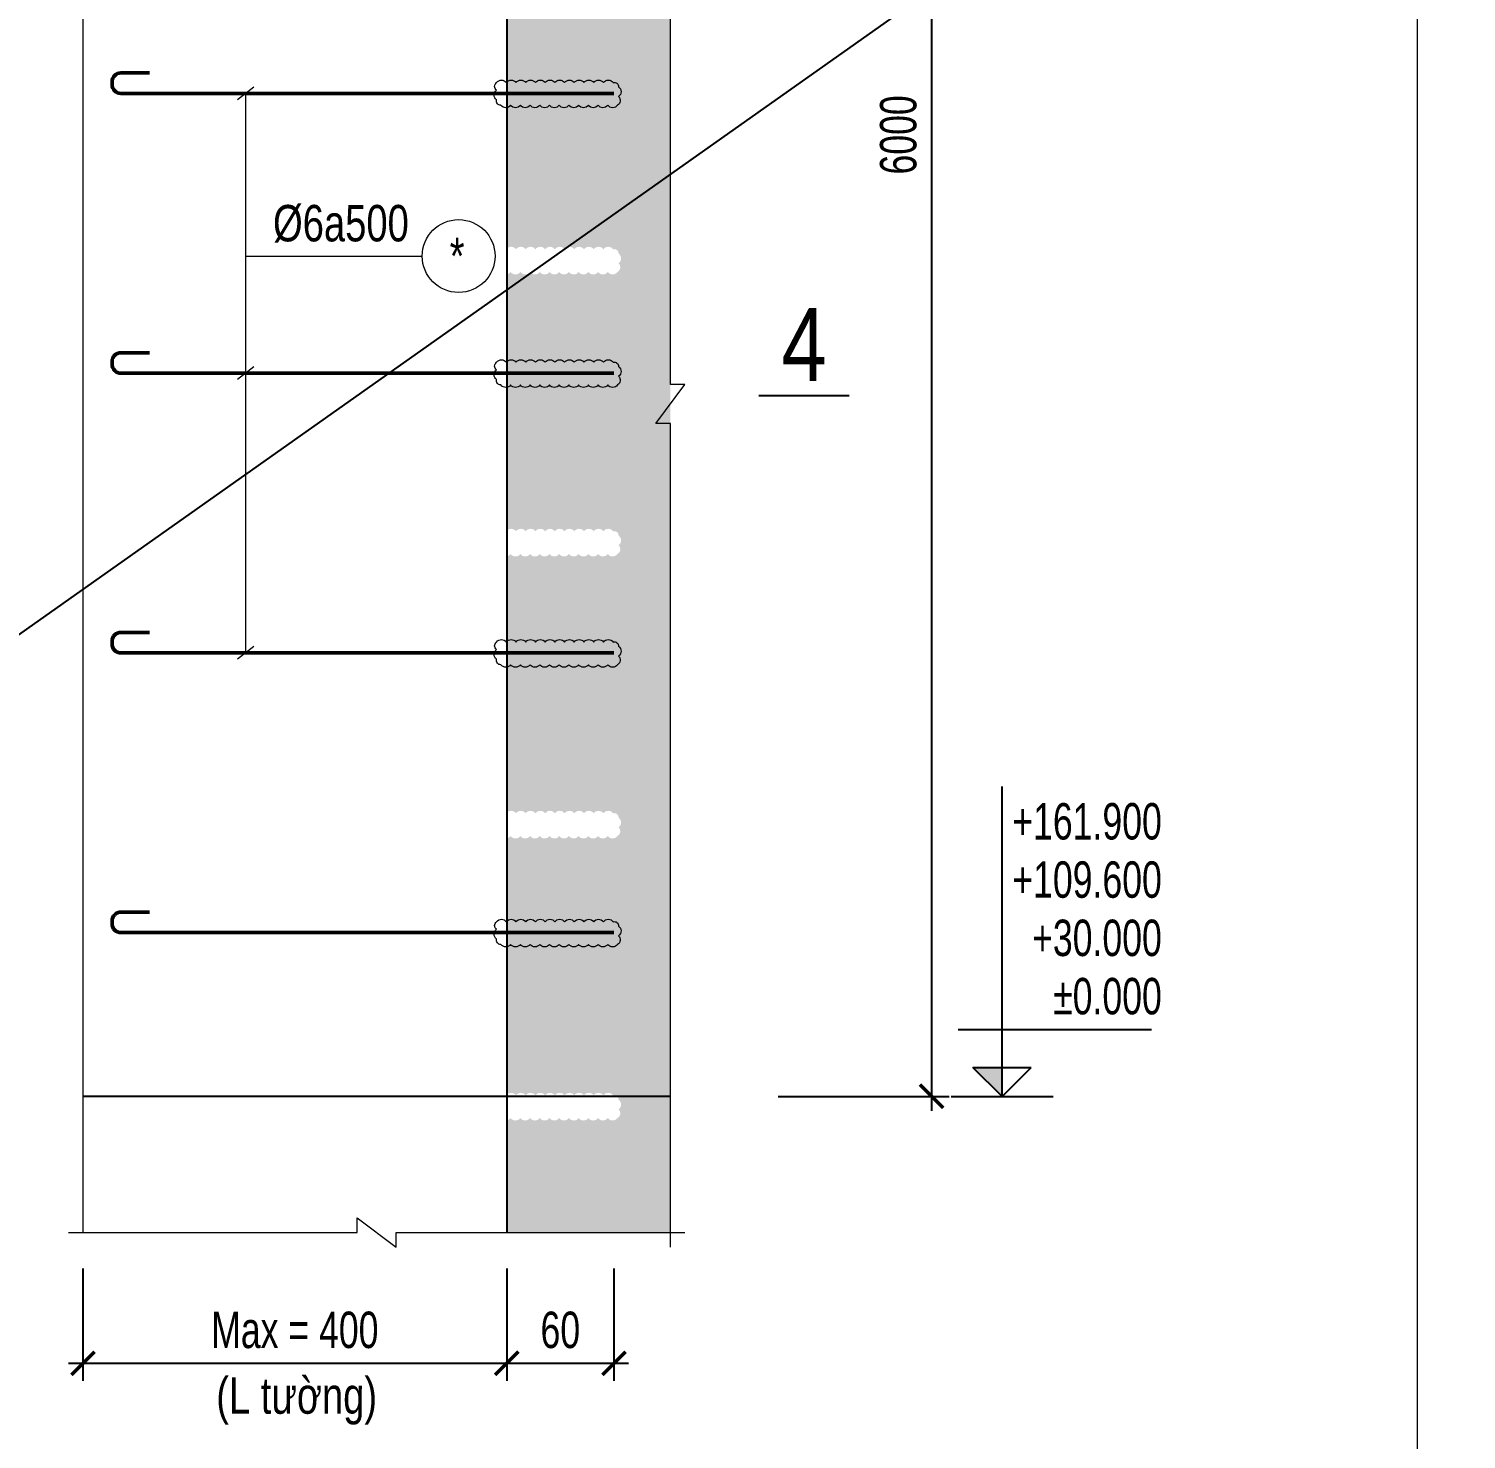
# Model space of a CAD drawing. Header units: millimetres. Extents: x 0 to 84100, y 0 to 158663.
# Drawn here: x 14540 to 17007, y 8877 to 11297 of the extents above; entities that cross this region are included whole.
import ezdxf
from ezdxf.enums import TextEntityAlignment as Align

# ---------------------------------------------------------------- set-up
doc = ezdxf.new("R2010")
doc.units = ezdxf.units.MM
doc.header["$LTSCALE"] = 800
doc.header["$MEASUREMENT"] = 0
doc.layers.get('DEFPOINTS').update_dxf_attribs({"color": 87})
for name, color, linetype in [('CDC.02.DIM', 1, 'Continuous'), ('CDC.03.BORDER', 3, 'Continuous'), ('CDC.06.TEXT', 2, 'Continuous'), ('CDC.10.HATCH', 9, 'Continuous')]:
    doc.layers.add(name, color=color, linetype=linetype)
for name, color, linetype, lineweight in [('CDC.05.STEEL', 4, 'Continuous', 50), ('CDC.11.NOTE', 8, 'Continuous', 18), ('CDC.14.STEELNUM', 9, 'Continuous', 18)]:
    doc.layers.add(name, color=color, linetype=linetype, lineweight=lineweight)
doc.layers.add('KCS_Plotter', color=11, linetype='Continuous', plot=False)
doc.styles.add('KC_BIGTEXT', font='arial.ttf', dxfattribs={"width": 0.7})
doc.styles.add('KC_SMTEXT', font='arial.ttf', dxfattribs={"width": 0.7})
doc.styles.add('KCS_SMTEXT', font='arial.ttf', dxfattribs={"width": 0.7})
doc.dimstyles.new('KCS_DIM25', dxfattribs={"dimtxt": 62.5, "dimasz": 40, "dimexe": 30, "dimexo": 0, "dimgap": 25, "dimtad": 1, "dimdec": 0, "dimzin": 13, "dimdsep": 46, "dimtxsty": 'KCS_SMTEXT', "dimblk": 'ARCHTICK', "dimcen": 0, "dimdle": 25, "dimclrd": 1, "dimclre": 1, "dimclrt": 2, "dimadec": 0, "dimazin": 0, "dimtfac": 1, "dimtdec": 0, "dimtix": 1, "dimtmove": 2, "dimatfit": 3, "dimfxl": 1, "dimtolj": 1, "dimtzin": 13, "dimarcsym": 0})

# ---------------------------------------------------------------- blocks, each defined once
blk = doc.blocks.new('_ArchTick')
at = {"color": 0, "linetype": 'ByBlock', "const_width": 0.15}
blk.add_lwpolyline([(-0.5, -0.5), (0.5, 0.5)], dxfattribs=at)
blk = doc.blocks.new('*D593')
at = {"layer": 'CDC.02.DIM', "color": 1, "lineweight": -2, "ltscale": 0.5, "transparency": 16777216}
for p, q in [((16089.64995743975, 12790.17211624285), (16089.64995743975, 9440.444304200853)), ((15826.13092523154, 12765.17211624285), (16119.64995743975, 12765.17211624285)), ((15826.13092523154, 9465.444304200853), (16119.64995743975, 9465.444304200853))]:
    blk.add_line(p, q, dxfattribs=at)
at = {"layer": 'DEFPOINTS', "color": 0, "ltscale": 0.5, "transparency": 16777216}
for p in [(15826.13092523154, 12765.17211624285), (15826.13092523154, 9465.444304200853), (16089.64995743975, 9465.444304200853)]:
    blk.add_point(p, dxfattribs=at)
at = {"layer": 'CDC.02.DIM', "color": 1, "lineweight": -2, "ltscale": 0.5, "transparency": 16777216, "xscale": 40, "yscale": 40, "zscale": 40}
for p, rotation in [((16089.64995743975, 12765.17211624285), 90), ((16089.64995743975, 9465.444304200853), 270)]:
    blk.add_blockref('_ArchTick', p, dxfattribs=dict(at, rotation=rotation))
at = {"layer": 'CDC.02.DIM', "color": 2, "ltscale": 0.5, "transparency": 16777216, "insert": (16032.73914570714, 11115.30821022185), "char_height": 62.5, "attachment_point": 5, "rotation": 90, "style": 'KCS_SMTEXT'}
blk.add_mtext('\\A1;{\\C7;6000}', dxfattribs=at)
blk = doc.blocks.new('*D595')
at = {"layer": 'CDC.02.DIM', "color": 1, "lineweight": -2, "ltscale": 0.5, "transparency": 16777216}
for p, q in [((15360.61558268957, 9169.822903235938), (15360.61558268957, 8977.483605590678)), ((15544.58914448965, 9169.822903235938), (15544.58914448965, 8977.483605590678)), ((15335.61558268957, 9007.483605590678), (15569.58914448965, 9007.483605590678))]:
    blk.add_line(p, q, dxfattribs=at)
at = {"layer": 'DEFPOINTS', "color": 0, "ltscale": 0.5, "transparency": 16777216}
for p in [(15360.61558268957, 9169.822903235938), (15544.58914448965, 9169.822903235938), (15544.58914448965, 9007.483605590678)]:
    blk.add_point(p, dxfattribs=at)
at = {"layer": 'CDC.02.DIM', "color": 1, "lineweight": -2, "ltscale": 0.5, "transparency": 16777216, "xscale": 40, "yscale": 40, "zscale": 40, "rotation": 180}
blk.add_blockref('_ArchTick', (15360.61558268957, 9007.483605590678), dxfattribs=at)
at = {"layer": 'CDC.02.DIM', "color": 1, "lineweight": -2, "ltscale": 0.5, "transparency": 16777216, "xscale": 40, "yscale": 40, "zscale": 40}
blk.add_blockref('_ArchTick', (15544.58914448965, 9007.483605590678), dxfattribs=at)
at = {"layer": 'CDC.02.DIM', "color": 2, "ltscale": 0.5, "transparency": 16777216, "insert": (15452.60236358961, 9064.394417323283), "char_height": 62.5, "attachment_point": 5, "style": 'KCS_SMTEXT'}
blk.add_mtext('\\A1;{\\C7;60}', dxfattribs=at)
blk = doc.blocks.new('*D596')
at = {"layer": 'CDC.02.DIM', "color": 1, "lineweight": -2, "ltscale": 0.5, "transparency": 16777216}
for p, q in [((14633.43640927311, 9169.822903235938), (14633.43640927311, 8977.483605930145)), ((15360.61551839618, 9169.822903235938), (15360.61551839618, 8977.483605930145)), ((14608.43640927311, 9007.483605930145), (15385.61551839618, 9007.483605930145))]:
    blk.add_line(p, q, dxfattribs=at)
at = {"layer": 'DEFPOINTS', "color": 0, "ltscale": 0.5, "transparency": 16777216}
for p in [(14633.43640927311, 9169.822903235938), (15360.61551839618, 9169.822903235938), (15360.61551839618, 9007.483605930145)]:
    blk.add_point(p, dxfattribs=at)
at = {"layer": 'CDC.02.DIM', "color": 1, "lineweight": -2, "ltscale": 0.5, "transparency": 16777216, "xscale": 40, "yscale": 40, "zscale": 40, "rotation": 180}
blk.add_blockref('_ArchTick', (14633.43640927311, 9007.483605930145), dxfattribs=at)
at = {"layer": 'CDC.02.DIM', "color": 1, "lineweight": -2, "ltscale": 0.5, "transparency": 16777216, "xscale": 40, "yscale": 40, "zscale": 40}
blk.add_blockref('_ArchTick', (15360.61551839618, 9007.483605930145), dxfattribs=at)
at = {"layer": 'CDC.02.DIM', "color": 2, "ltscale": 0.5, "transparency": 16777216, "insert": (14997.02596383464, 9064.39441766275), "char_height": 62.5, "attachment_point": 5, "style": 'KCS_SMTEXT'}
blk.add_mtext('\\A1;{\\C7;Max = 400}', dxfattribs=at)
blk = doc.blocks.new('COS_CD')
at = {"layer": 'CDC.10.HATCH'}
blk.add_hatch(color=256, dxfattribs=at).paths.add_polyline_path([(37.5, 50), (87.5, 0), (87.5, 50)])
at = {"layer": 'CDC.02.DIM'}
for p, q in [((37.5, 50), (137.5, 50)), ((87.5, 0), (37.5, 50)), ((87.5, 0), (87.5, 50)), ((87.5, 0), (137.5, 50)), ((0, 0), (175, 0))]:
    blk.add_line(p, q, dxfattribs=at)

msp = doc.modelspace()

# ---------------------------------------------------------------- hatches: boundary and pattern name
at = {"layer": 'CDC.10.HATCH', "ltscale": 800}
h = msp.add_hatch(dxfattribs=at)
h.set_pattern_fill('BETONG', color=256, scale=16.66666666666666)
h.set_pattern_definition([(45, (-286891.1529589934, -51155.66168071199), (-94.28090415820631, 94.28090415820634), []), (45, (-286828.6529589934, -51155.66168071199), (-94.28090415820631, 94.28090415820634), []), (49.99999999999999, (-286891.1529589934, -51155.66168071199), (119.5433637667922, -10.45868916376585), [12.5, -137.5]), (355, (-286891.1529589934, -51155.66168071199), (-23.12522226883333, 125.3653556166686), [10, -110]), (100.4514, (-286881.1910123267, -51156.53323737867), (96.41823028567026, 114.9065903434923), [10.62336499999991, -116.8570186666659]), (46.18420000000002, (-286891.1529589934, -51122.3283473785), (177.8735081042741, -27.58650238816968), [18.74999999999989, -206.2499999999991]), (96.63559999999998, (-286876.3301681602, -51124.62723187832), (155.7771175914505, 162.352978483407), [15.9350479999999, -175.2854999999984]), (351.1842, (-286891.1529589934, -51122.3283473785), (155.7769908556045, 162.3531001542208), [15, -165]), (21, (-286874.4862923269, -51130.66168071199), (99.48450868641028, -67.10314844422314), [12.5, -137.5]), (326.0000000000001, (-286874.4862923269, -51130.66168071199), (40.55255532026362, 120.8583408411422), [10, -110]), (71.4514, (-286866.1959201601, -51136.25361504508), (140.0371047635817, 53.75508278499206), [10.623365, -116.8570186666667]), (37.50000000000001, (-286891.1529589934, -51155.66168071199), (2.026642552881778, 55.48230897188525), [0, -108.6666666666667, 0, -111.6666666666667, 0, -110.4166666666667]), (7.499999999999999, (-286891.1529589934, -51155.66168071199), (43.84492290702477, 65.7352853137267), [0, -63.66666666666666, 0, -106.1666666666667, 0, -42.08333333333333]), (327.5, (-286928.3196256604, -51155.66168071199), (88.97040602873484, -3.7591452890633), [0, -41.66666666666666, 0, -130, 0, -172.5]), (317.5, (-286944.9862923269, -51155.66168071199), (97.19769489039771, 16.68416372205294), [0, -54.16666666666666, 0, -86.33333333333333, 0, -122.5])])
edge = h.paths.add_edge_path()
edge.add_line((15360.61568050545, 9231.764773163974), (15641.4789774161, 9231.764773163974))
edge.add_line((15641.4789774161, 9231.764773163974), (15641.4789774161, 12975.21335307186))
edge.add_line((15641.4789774161, 12975.21335307186), (15360.61568050498, 12975.21335307186))
edge.add_line((15360.61568050498, 12975.21335307186), (15360.61568050498, 12855.64085672985))
edge.add_arc((15368.19189802689, 12848.85164980128), 10.17312157882628, 35.00000184134399, 138.135817753867, ccw=False)
edge.add_arc((15384.85856451087, 12848.85165006111), 10.17312157960868, 34.99999629378789, 144.9999999491505, ccw=False)
edge.add_arc((15401.52523156015, 12848.85164951489), 10.1731215791138, 35.000000469602014, 144.9999999487204, ccw=False)
edge.add_arc((15418.19189818429, 12848.8516495759), 10.17312157944848, 35.00000362635848, 144.9999999496876, ccw=False)
edge.add_arc((15434.85856448665, 12848.85165009604), 10.1731215791407, 34.99999647372931, 144.9999999487204, ccw=False)
edge.add_arc((15451.52523151777, 12848.8516495759), 10.17312157936306, 35.00000404564821, 144.9999999502247, ccw=False)
edge.add_arc((15468.1918977773, 12848.85165015704), 10.17312157897436, 34.99999497640522, 144.9999999492575, ccw=False)
edge.add_arc((15484.85856496069, 12848.85164941897), 10.17312157933035, 35.000001786340704, 144.9999999496876, ccw=False)
edge.add_arc((15501.52523145072, 12848.85164967182), 10.17312157929812, 35.0000038068369, 144.9999999507617, ccw=False)
edge.add_arc((15518.19189773492, 12848.85165021804), 10.17312157912413, 34.99999629206968, 144.9999999507617, ccw=False)
edge.add_arc((15534.85856478421, 12848.85164967182), 10.17312157895771, 35.000001732197575, 144.9999999518359, ccw=False)
edge.add_arc((15545.27719745079, 12847.74995299199), 7.243418385274582, -3.2683985106805835, 106.73160764323521, ccw=False)
edge.add_arc((15546.67377051238, 12839.0036481405), 10.17312162064315, -54.99999457970131, 54.999996995129095, ccw=False)
edge.add_arc((15546.39688787322, 12823.90726669136), 9.115630203625196, -62.10496386050471, 47.89504298411492, ccw=False)
edge.add_arc((15542.32833203479, 12821.68587977675), 10.17312157933071, 215.0000007262462, 324.99999693312367, ccw=False)
edge.add_arc((15525.66166543674, 12821.68587967803), 10.17312157938994, 215.0000000497753, 324.9999999507618, ccw=False)
edge.add_arc((15508.99499877022, 12821.68587967803), 10.17312157911736, 215.0000007571855, 324.9999999492575, ccw=False)
edge.add_arc((15492.32833217496, 12821.68587957512), 10.17312157972264, 214.9999993418281, 324.99999995119185, ccw=False)
edge.add_arc((15475.66166543627, 12821.68587967803), 10.1731215788816, 215.0000000502054, 324.9999999492575, ccw=False)
edge.add_arc((15458.99499876976, 12821.68587967803), 10.17312157903879, 215.0000040466153, 324.9999999518359, ccw=False)
edge.add_arc((15442.3283325107, 12821.68587909688), 10.17312157915935, 214.9999960528284, 324.9999999492575, ccw=False)
edge.add_arc((15425.66166543674, 12821.68587967803), 10.17312157938994, 215.0000000497753, 324.9999999507618, ccw=False)
edge.add_arc((15408.99499877022, 12821.68587967803), 10.17312157913244, 215.0000000487013, 324.9999999487204, ccw=False)
edge.add_arc((15392.32833210325, 12821.68587967849), 10.17312157913244, 215.0000000512796, 324.9999999507618, ccw=False)
edge.add_arc((15375.66166543674, 12821.68587967849), 10.17312157936306, 215.0000040456481, 324.9999999502246, ccw=False)
edge.add_arc((15358.99499959724, 12821.68587969666), 10.1731215790133, 279.166853620337, 324.9999958253312, ccw=False)
edge.add_line((15360.61568050498, 12811.64268319079), (15360.61568050498, 12371.71493080401))
edge.add_arc((15368.19189802689, 12364.92572387497), 10.17312157928824, 35.00000250062601, 138.1358177514256, ccw=False)
edge.add_arc((15384.85856444381, 12364.9257242312), 10.17312157911931, 34.99999605282841, 144.9999999492575, ccw=False)
edge.add_arc((15401.52523151777, 12364.92572365006), 10.17312157936801, 35.00000159479748, 144.9999999507617, ccw=False)
edge.add_arc((15418.19189802689, 12364.92572387497), 10.17312157906222, 35.00000208284058, 144.9999999492575, ccw=False)
edge.add_arc((15434.85856448665, 12364.92572417067), 10.17312157915935, 34.999996054869825, 144.9999999507617, ccw=False)
edge.add_arc((15451.52523156015, 12364.92572358952), 10.17312157907733, 35.00000446278938, 144.9999999518359, ccw=False)
edge.add_arc((15468.19189777683, 12364.92572423167), 10.1731215789913, 34.99999580929051, 144.9999999503316, ccw=False)
edge.add_arc((15484.85856487548, 12364.92572361467), 10.17312157956314, 35.00000071056161, 144.9999999496876, ccw=False)
edge.add_arc((15501.52523147493, 12364.92572371106), 10.17312157888718, 35.000002967613625, 144.9999999492575, ccw=False)
edge.add_arc((15518.19189784482, 12364.92572413481), 10.17312157974828, 34.999997792616284, 144.9999999517289, ccw=False)
edge.add_arc((15534.8585647409, 12364.92572380698), 10.17312157855058, 35.00000582411059, 144.9999999488273, ccw=False)
edge.add_arc((15545.27719750155, 12363.8240278615), 7.243418399130195, -3.26840645779032, 106.7316118296581, ccw=False)
edge.add_arc((15546.67377042623, 12355.07772211268), 10.17312158723814, -54.99999615631742, 54.999996156003704, ccw=False)
edge.add_arc((15546.39688745646, 12339.98134057925), 9.115630233555375, -62.1049583177429, 47.89504238040638, ccw=False)
edge.add_arc((15542.32833215307, 12337.75995368141), 10.17312157933736, 214.999999560658, 324.9999994716351, ccw=False)
edge.add_arc((15525.66166543627, 12337.75995375219), 10.17312157913244, 215.0000000512797, 324.9999999512989, ccw=False)
edge.add_arc((15508.99499877022, 12337.75995375219), 10.17312157913244, 215.0000000487013, 324.9999999487204, ccw=False)
edge.add_arc((15492.32833210325, 12337.75995375219), 10.17312157913244, 215.0000000507425, 324.99999995129883, ccw=False)
edge.add_arc((15475.66166543674, 12337.75995375219), 10.17312157938994, 215.0000000492383, 324.9999999502247, ccw=False)
edge.add_arc((15458.99499876976, 12337.75995375219), 10.17312157903879, 215.0000040466153, 324.9999999518359, ccw=False)
edge.add_arc((15442.3283325107, 12337.75995317104), 10.17312157915935, 214.9999960533655, 324.99999994872036, ccw=False)
edge.add_arc((15425.66166543674, 12337.75995375219), 10.17312157938994, 215.0000000503125, 324.99999995022466, ccw=False)
edge.add_arc((15408.99499877022, 12337.75995375219), 10.17312157913244, 215.0000000492383, 324.9999999492575, ccw=False)
edge.add_arc((15392.32833210371, 12337.75995375219), 10.17312157909391, 214.9999996325271, 324.9999999487204, ccw=False)
edge.add_arc((15375.66166539436, 12337.75995381273), 10.17312157936306, 215.0000040456481, 324.9999999502246, ccw=False)
edge.add_arc((15358.99499950131, 12337.75995375545), 10.17312157920083, 279.16685416738414, 324.99999634850326, ccw=False)
edge.add_line((15360.61568050498, 12327.71675726495), (15360.61568050498, 11887.7890048777))
edge.add_arc((15368.19189802689, 11880.99979794867), 10.1731215791547, 35.000002087030396, 138.1358177519139, ccw=False)
edge.add_arc((15384.85856448619, 11880.99979824483), 10.17312157938346, 34.99999605282841, 144.9999999502247, ccw=False)
edge.add_arc((15401.52523156015, 11880.99979766368), 10.17312157909906, 35.00000005074253, 144.9999999512988, ccw=False)
edge.add_arc((15418.19189822666, 11880.99979766415), 10.17312157903879, 35.00000404661529, 144.9999999518359, ccw=False)
edge.add_arc((15434.85856448572, 11880.99979824529), 10.17312157915935, 34.99999605282841, 144.9999999492575, ccw=False)
edge.add_arc((15451.52523155968, 11880.99979766415), 10.17312157907883, 35.0000040471524, 144.9999999512988, ccw=False)
edge.add_arc((15468.19189781921, 11880.99979824483), 10.17312157963945, 34.99999646749819, 144.9999999491505, ccw=False)
edge.add_arc((15484.8585648508, 11880.99979772422), 10.17312157907048, 35.0000015931862, 144.9999999497945, ccw=False)
edge.add_arc((15501.52523136038, 11880.99979794867), 10.17312157936778, 34.999998257562595, 144.9999999502247, ccw=False)
edge.add_arc((15518.19189820943, 11880.99979768789), 10.17312157924401, 35.0000011245873, 144.9999999481833, ccw=False)
edge.add_arc((15534.85856476698, 11880.99979784436), 10.17312157911006, 35.000000403426895, 144.9999999512988, ccw=False)
edge.add_arc((15545.27719743915, 11879.89810093309), 7.24341838461932, -3.268392199388984, 106.73160657158951, ccw=False)
edge.add_arc((15546.67377098642, 11871.15179659522), 10.17312159975699, -54.99999994739392, 54.9999999473938, ccw=False)
edge.add_arc((15546.39688747322, 11856.05541465621), 9.115630228275748, -62.10495573305042, 47.89504243799189, ccw=False)
edge.add_arc((15542.32833227182, 11853.8340275856), 10.17312157924387, 214.9999983971111, 325.00000201218785, ccw=False)
edge.add_arc((15525.66166543674, 11853.83402782635), 10.17312157938994, 215.0000000497753, 324.9999999507618, ccw=False)
edge.add_arc((15508.99499877022, 11853.83402782635), 10.17312157913244, 215.0000000487013, 324.9999999487204, ccw=False)
edge.add_arc((15492.32833210325, 11853.83402782635), 10.17312157913244, 215.0000000512796, 324.9999999507618, ccw=False)
edge.add_arc((15475.66166543674, 11853.83402782635), 10.17312157938994, 215.0000000497753, 324.99999994968755, ccw=False)
edge.add_arc((15458.99499876976, 11853.83402782588), 10.17312157903879, 215.0000040466153, 324.9999999518359, ccw=False)
edge.add_arc((15442.3283325107, 11853.83402724474), 10.17312157915935, 214.9999960528284, 324.9999999492575, ccw=False)
edge.add_arc((15425.66166543674, 11853.83402782635), 10.17312157938994, 215.0000000497753, 324.9999999507618, ccw=False)
edge.add_arc((15408.99499877022, 11853.83402782635), 10.17312157913244, 215.0000000487013, 324.9999999487204, ccw=False)
edge.add_arc((15392.32833210325, 11853.83402782635), 10.17312157913244, 215.0000000512796, 324.9999999507618, ccw=False)
edge.add_arc((15375.66166543674, 11853.83402782635), 10.17312157936306, 215.0000040456481, 324.9999999502246, ccw=False)
edge.add_arc((15358.99499959724, 11853.83402784498), 10.1731215790133, 279.166853620337, 324.9999958253312, ccw=False)
edge.add_line((15360.61568050498, 11843.79083133911), (15360.61568050498, 11403.86307895233))
edge.add_arc((15368.19189802689, 11397.07387202283), 10.17312157929577, 35.000006085588495, 138.1358177514256, ccw=False)
edge.add_arc((15384.85856407873, 11397.0738729006), 10.17312157915418, 34.9999913888642, 144.9999999492575, ccw=False)
edge.add_arc((15401.52523162767, 11397.07387164098), 10.17312157946194, 35.000004713739486, 144.9999999496876, ccw=False)
edge.add_arc((15418.19189781967, 11397.07387231945), 10.17312157906695, 34.99999938318808, 144.9999999518359, ccw=False)
edge.add_arc((15434.85856455371, 11397.07387222259), 10.17312157909777, 35.00000071679261, 144.9999999492575, ccw=False)
edge.add_arc((15451.5252311527, 11397.07387231945), 10.17312157938549, 35.00000046122261, 144.9999999502247, ccw=False)
edge.add_arc((15468.1918977773, 11397.07387237952), 10.17312157893524, 34.99999605433271, 144.9999999492575, ccw=False)
edge.add_arc((15484.8585648508, 11397.07387179791), 10.17312157942333, 35.00000004977528, 144.9999999502247, ccw=False)
edge.add_arc((15501.52523151777, 11397.07387179838), 10.1731215790037, 35.0000015946905, 144.9999999518359, ccw=False)
edge.add_arc((15518.19189802689, 11397.07387202283), 10.17312157927925, 34.99999958214357, 144.9999999507617, ccw=False)
edge.add_arc((15534.8585647409, 11397.07387195484), 10.17312157892679, 35.00000616895261, 144.9999999492575, ccw=False)
edge.add_arc((15545.27719750061, 11395.97217608479), 7.24341838475811, -3.268406271735728, 106.7316121444249, ccw=False)
edge.add_arc((15546.67377045464, 11387.2258703057), 10.17312160694172, -54.999996593610376, 54.99999659330922, ccw=False)
edge.add_arc((15546.39688744388, 11372.12948870476), 9.115630219789768, -62.10495281371698, 47.89504247595289, ccw=False)
edge.add_arc((15542.32833239056, 11369.90810149026), 10.17312157918378, 214.9999972309857, 325.0000045506992, ccw=False)
edge.add_arc((15525.66166543674, 11369.90810190051), 10.17312157938994, 215.0000000497753, 324.9999999507618, ccw=False)
edge.add_arc((15508.99499877022, 11369.90810190004), 10.17312157906567, 215.0000000487012, 324.9999999497945, ccw=False)
edge.add_arc((15492.32833210371, 11369.90810190051), 10.17312157914468, 215.0000029666464, 324.9999999487204, ccw=False)
edge.add_arc((15475.66166573383, 11369.90810147629), 10.17312157934304, 214.9999977993845, 324.9999999502246, ccw=False)
edge.add_arc((15458.99499883774, 11369.90810180365), 10.17312157932651, 215.0000037900781, 324.99999995022466, ccw=False)
edge.add_arc((15442.32833255214, 11369.90810125929), 10.17312157894414, 214.9999952319752, 324.9999999497946, ccw=False)
edge.add_arc((15425.66166539483, 11369.90810196011), 10.17312157934765, 215.0000008721328, 324.9999999502247, ccw=False)
edge.add_arc((15408.99499881167, 11369.90810184091), 10.173121579499, 214.9999992274179, 324.9999999502247, ccw=False)
edge.add_arc((15392.3283320618, 11369.90810195965), 10.17312157836035, 215.0000037872857, 324.9999999504387, ccw=False)
edge.add_arc((15375.6616657762, 11369.90810141622), 10.173121579169, 215.0000003073867, 324.99999995129883, ccw=False)
edge.add_arc((15358.99499950317, 11369.90810190424), 10.17312157967341, 279.1668541562964, 324.9999963389427, ccw=False)
edge.add_line((15360.61568050498, 11359.86490541327), (15360.61568050498, 10919.93715302603))
edge.add_arc((15368.19189802689, 10913.14794609699), 10.17312157915025, 35.00000290992489, 138.1358177514256, ccw=False)
edge.add_arc((15384.85856440283, 10913.14794651282), 10.17312157937505, 34.99999923418608, 144.999999952266, ccw=False)
edge.add_arc((15401.52523115223, 10913.14794639408), 10.17312157898796, 34.9999964626644, 144.9999999497945, ccw=False)
edge.add_arc((15418.19189818382, 10913.14794587254), 10.17312157918332, 35.00000763114781, 144.9999999487204, ccw=False)
edge.add_arc((15434.85856407873, 10913.14794697476), 10.17312157962339, 34.99999246689862, 144.9999999491505, ccw=False)
edge.add_arc((15451.52523151777, 10913.14794587254), 10.17312157850201, 35.00000159619481, 144.9999999514058, ccw=False)
edge.add_arc((15468.19189802643, 10913.14794609699), 10.17312157955637, 35.00000209079002, 144.9999999491505, ccw=False)
edge.add_arc((15484.85856448572, 10913.14794639408), 10.17312157931223, 34.999996463738626, 144.9999999502247, ccw=False)
edge.add_arc((15501.52523151777, 10913.14794587207), 10.17312157946755, 35.00000763168481, 144.9999999496876, ccw=False)
edge.add_arc((15518.19189741222, 10913.14794697522), 10.17312157855927, 34.99999287705782, 144.9999999514058, ccw=False)
edge.add_arc((15534.85856480889, 10913.14794593214), 10.17312157918396, 35.00000729887478, 144.9999999512988, ccw=False)
edge.add_arc((15545.27719750481, 10912.04625024137), 7.24341838511821, -3.268402920386677, 106.73161256690909, ccw=False)
edge.add_arc((15546.67377087606, 10903.29994464296), 10.17312158078206, -55.00000089256548, 54.9999991850338, ccw=False)
edge.add_arc((15546.39688714586, 10888.20356265598), 9.115630250445953, -62.10495731073303, 47.89504197923691, ccw=False)
edge.add_arc((15542.32833210232, 10885.98217597607), 10.17312157931877, 215.0000000581547, 324.9999983873695, ccw=False)
edge.add_arc((15525.66166543627, 10885.9821759742), 10.17312157913244, 215.0000000512797, 324.9999999512989, ccw=False)
edge.add_arc((15508.99499877022, 10885.9821759742), 10.17312157913244, 215.0000000487013, 324.9999999487204, ccw=False)
edge.add_arc((15492.32833210325, 10885.9821759742), 10.17312157913244, 215.0000000507425, 324.99999995129883, ccw=False)
edge.add_arc((15475.66166543674, 10885.98217597467), 10.17312157938994, 215.0000000492383, 324.9999999502247, ccw=False)
edge.add_arc((15458.99499876976, 10885.9821759742), 10.17312157903879, 215.0000040466153, 324.9999999518359, ccw=False)
edge.add_arc((15442.3283325107, 10885.98217539306), 10.17312157915935, 214.9999960533655, 324.99999994872036, ccw=False)
edge.add_arc((15425.66166543674, 10885.98217597467), 10.17312157938994, 215.0000000503125, 324.99999995022466, ccw=False)
edge.add_arc((15408.99499877022, 10885.9821759742), 10.17312157913244, 215.0000000487013, 324.9999999487204, ccw=False)
edge.add_arc((15392.32833210325, 10885.9821759742), 10.17312157913244, 215.0000000507425, 324.99999995129883, ccw=False)
edge.add_arc((15375.66166543674, 10885.98217597467), 10.17312157936306, 215.0000040461852, 324.99999995022466, ccw=False)
edge.add_arc((15358.99499959724, 10885.98217599283), 10.17312157884305, 279.1668536204415, 324.9999958253312, ccw=False)
edge.add_line((15360.61568050498, 10875.93897948696), (15360.61568050498, 10436.01122709972))
edge.add_arc((15368.19189802689, 10429.22202017115), 10.17312157928824, 35.00000250008878, 138.1358177519139, ccw=False)
edge.add_arc((15384.85856444381, 10429.22202052784), 10.17312157883508, 34.99999605433271, 144.9999999503316, ccw=False)
edge.add_arc((15401.52523151731, 10429.22201994623), 10.17312157964744, 35.00000004880809, 144.9999999491505, ccw=False)
edge.add_arc((15418.19189818429, 10429.2220199467), 10.17312157887615, 35.000003233174425, 144.9999999503316, ccw=False)
edge.add_arc((15434.85856452716, 10429.22202040956), 10.17312157943618, 34.999996462127285, 144.9999999517289, ccw=False)
edge.add_arc((15451.52523155875, 10429.22201988756), 10.17312157892459, 35.00000444968322, 144.9999999503316, ccw=False)
edge.add_arc((15468.1918977773, 10429.22202052738), 10.17312157938825, 34.99999759892472, 144.9999999507617, ccw=False)
edge.add_arc((15484.8585646934, 10429.22202017161), 10.17312157904682, 34.999998909862484, 144.9999999497945, ccw=False)
edge.add_arc((15501.52523147587, 10429.22202000584), 10.17312157903879, 35.000004044036814, 144.9999999497945, ccw=False)
edge.add_arc((15518.19189773585, 10429.22202058652), 10.17312157926525, 34.9999949780165, 144.9999999502247, ccw=False)
edge.add_arc((15534.85856491925, 10429.22201984891), 10.17312157937275, 35.00000328678033, 144.9999999502247, ccw=False)
edge.add_arc((15545.27719745265, 10428.12032340703), 7.24341838116647, -3.268393363233713, 106.73160785643569, ccw=False)
edge.add_arc((15546.6737711522, 10419.37401887032), 10.17312154786456, -55.000003845769584, 55.00000088752438, ccw=False)
edge.add_arc((15546.3968868795, 10404.27763663515), 9.115630291475306, -62.104952867070324, 47.89504143615528, ccw=False)
edge.add_arc((15542.32833222152, 10402.05624988026), 10.1731215792854, 214.9999988925665, 325.00000092588095, ccw=False)
edge.add_arc((15525.66166543674, 10402.05625004836), 10.17312157938994, 215.0000000497753, 324.9999999507618, ccw=False)
edge.add_arc((15508.99499877022, 10402.05625004836), 10.17312157913244, 215.0000000487013, 324.9999999487204, ccw=False)
edge.add_arc((15492.32833210325, 10402.05625004883), 10.17312157913244, 215.0000000512796, 324.9999999507618, ccw=False)
edge.add_arc((15475.66166543674, 10402.05625004883), 10.17312157938994, 215.0000000497753, 324.99999994968755, ccw=False)
edge.add_arc((15458.99499876976, 10402.05625004836), 10.17312157903879, 215.0000040466153, 324.9999999518359, ccw=False)
edge.add_arc((15442.3283325107, 10402.05624946722), 10.17312157916509, 214.9999949738267, 324.9999999492574, ccw=False)
edge.add_arc((15425.66166532684, 10402.05625020529), 10.17312157938994, 215.0000000497753, 324.9999999507618, ccw=False)
edge.add_arc((15408.99499866033, 10402.05625020529), 10.17312157930912, 215.0000004533803, 324.99999994818324, ccw=False)
edge.add_arc((15392.32833203479, 10402.05625014615), 10.17312157872684, 215.0000018051409, 324.99999995140587, ccw=False)
edge.add_arc((15375.6616655471, 10402.05624989144), 10.17312157956691, 215.0000025573475, 324.99999994968755, ccw=False)
edge.add_arc((15358.99499950364, 10402.05625005256), 10.17312157941862, 279.16685415122254, 324.9999963332487, ccw=False)
edge.add_line((15360.61568050451, 10392.01305356112), (15360.61568050498, 9952.085301174346))
edge.add_arc((15368.19189802689, 9945.296094245306), 10.17312157923621, 35.00000209755808, 138.1358177524022, ccw=False)
edge.add_arc((15384.85856448479, 9945.29609454333), 10.17312157915935, 34.99999605336552, 144.9999999487204, ccw=False)
edge.add_arc((15401.52523155875, 9945.296093961719), 10.17312157938994, 35.000000049238224, 144.9999999502247, ccw=False)
edge.add_arc((15418.19189822573, 9945.296093961719), 10.17312157911531, 35.00000444914599, 144.9999999507617, ccw=False)
edge.add_arc((15434.85856444428, 9945.296094602003), 10.17312157906399, 34.99999759935491, 144.9999999518359, ccw=False)
edge.add_arc((15451.52523136038, 9945.296094245306), 10.17312157934851, 35.000002097021024, 144.9999999502247, ccw=False)
edge.add_arc((15468.19189781874, 9945.296094542864), 10.17312157915935, 34.999996054869825, 144.9999999507617, ccw=False)
edge.add_arc((15484.85856489224, 9945.296093962184), 10.17312157895978, 35.00000112759591, 144.999999952373, ccw=False)
edge.add_arc((15501.52523144886, 9945.296094118647), 10.17312157917807, 35.00000296922491, 144.9999999512988, ccw=False)
edge.add_arc((15518.19189781781, 9945.29609454333), 10.17312157887511, 34.99999605433271, 144.9999999503316, ccw=False)
edge.add_arc((15534.85856489131, 9945.296093961719), 10.17312157973786, 35.00000404102832, 144.9999999486134, ccw=False)
edge.add_arc((15545.27719746383, 9944.194397661864), 7.243418383927435, -3.268393101876086, 106.73160880361931, ccw=False)
edge.add_arc((15546.67377126721, 9935.448093056708), 10.17312157382827, -55.00000484754071, 55.00000189039088, ccw=False)
edge.add_arc((15546.3968868823, 9920.351710674382), 9.115630259039431, -62.10495009644279, 47.895041677547, ccw=False)
edge.add_arc((15542.3283323398, 9918.13032378492), 10.17312157919856, 214.9999977290196, 325.00000346643367, ccw=False)
edge.add_arc((15525.66166543674, 9918.130324122525), 10.17312157938994, 215.0000000503125, 324.99999995022466, ccw=False)
edge.add_arc((15508.99499877022, 9918.130324122525), 10.17312157913244, 215.0000000487013, 324.9999999487204, ccw=False)
edge.add_arc((15492.32833210325, 9918.130324122525), 10.17312157913244, 215.0000000507425, 324.99999995129883, ccw=False)
edge.add_arc((15475.66166543674, 9918.130324122525), 10.17312157938994, 215.0000000492383, 324.9999999502247, ccw=False)
edge.add_arc((15458.99499876976, 9918.130324122525), 10.17312157903879, 215.0000040466153, 324.9999999518359, ccw=False)
edge.add_arc((15442.3283325107, 9918.13032354138), 10.17312157919274, 214.9999960533655, 324.9999999481833, ccw=False)
edge.add_arc((15425.66166543674, 9918.130324122525), 10.17312157942333, 215.0000000508495, 324.9999999502247, ccw=False)
edge.add_arc((15408.99499877022, 9918.130324122525), 10.17312157913244, 215.0000000487013, 324.9999999487204, ccw=False)
edge.add_arc((15392.32833210325, 9918.130324122525), 10.17312157901279, 214.9999992446068, 324.9999999518359, ccw=False)
edge.add_arc((15375.66166535478, 9918.130324239872), 10.17312157930604, 215.0000044476418, 324.9999999507618, ccw=False)
edge.add_arc((15358.99499950457, 9918.13032412625), 10.17312157910926, 279.1668541488423, 324.99999633120734, ccw=False)
edge.add_line((15360.61568050498, 9908.087127635285), (15360.61568050498, 9468.15937524804))
edge.add_arc((15368.19189802689, 9461.370168319467), 10.1731215791501, 35.00000210013661, 138.1358177524022, ccw=False)
edge.add_arc((15384.85856448479, 9461.37016861749), 10.17312157941684, 34.99999605443958, 144.9999999502247, ccw=False)
edge.add_arc((15401.52523155829, 9461.37016803681), 10.17312157869102, 35.00000045058789, 144.9999999508687, ccw=False)
edge.add_arc((15418.19189818382, 9461.370168094552), 10.17312157944682, 35.00000364419151, 144.9999999502247, ccw=False)
edge.add_arc((15434.85856448479, 9461.37016861749), 10.17312157929304, 34.99999645428511, 144.9999999496876, ccw=False)
edge.add_arc((15451.52523151777, 9461.370168094552), 10.17312157903709, 35.00000159576467, 144.9999999518359, ccw=False)
edge.add_arc((15468.19189802643, 9461.370168319001), 10.1731215793516, 34.999998103296605, 144.9999999487204, ccw=False)
edge.add_arc((15484.85856489178, 9461.370168036345), 10.17312157929953, 35.00000045069481, 144.9999999502247, ccw=False)
edge.add_arc((15501.52523151777, 9461.370168094552), 10.17312157919598, 35.00000364623281, 144.9999999507617, ccw=False)
edge.add_arc((15518.19189781781, 9461.37016861749), 10.17312157903554, 34.99999645428511, 144.9999999492575, ccw=False)
edge.add_arc((15534.8585648508, 9461.370168095018), 10.17312157930168, 35.00000409549449, 144.9999999518359, ccw=False)
edge.add_arc((15545.27719746848, 9460.268471817515), 7.243418384433217, -3.2683969930159265, 106.7316092258383, ccw=False)
edge.add_arc((15546.673770965, 9451.522166918061), 10.17312157294296, -54.99999973332359, 54.999999732947515, ccw=False)
edge.add_arc((15546.39688741222, 9436.425785030267), 9.115630259877573, -62.10496038568931, 47.89504214720171, ccw=False)
edge.add_arc((15542.32833205109, 9434.204398270726), 10.17312157917623, 215.000000558767, 324.999997303104, ccw=False)
edge.add_arc((15525.66166543627, 9434.204398196685), 10.17312157903229, 215.0000000507425, 324.99999995129883, ccw=False)
edge.add_arc((15508.99499877022, 9434.204398196685), 10.17312157913244, 215.0000000487013, 324.9999999487204, ccw=False)
edge.add_arc((15492.32833210325, 9434.204398196685), 10.17312157913244, 215.0000000507425, 324.99999995129883, ccw=False)
edge.add_arc((15475.66166543674, 9434.204398196685), 10.17312157938994, 215.0000000492383, 324.9999999502247, ccw=False)
edge.add_arc((15458.99499876976, 9434.204398196685), 10.17312157903879, 215.0000040466153, 324.9999999518359, ccw=False)
edge.add_arc((15442.3283325107, 9434.20439761554), 10.17312157915935, 214.9999960533655, 324.99999994872036, ccw=False)
edge.add_arc((15425.66166543674, 9434.204398196685), 10.17312157938994, 215.0000000503125, 324.99999995022466, ccw=False)
edge.add_arc((15408.99499877022, 9434.204398196685), 10.17312157913244, 215.0000000487013, 324.9999999487204, ccw=False)
edge.add_arc((15392.32833210325, 9434.204398196685), 10.17312157913244, 215.0000000507425, 324.99999995129883, ccw=False)
edge.add_arc((15375.66166543674, 9434.204398196685), 10.17312157936306, 215.0000040461852, 324.99999995022466, ccw=False)
edge.add_arc((15358.99499959724, 9434.204398215312), 10.17312157884305, 279.1668536204415, 324.9999958253312, ccw=False)
edge.add_line((15360.61568050498, 9424.161201709445), (15360.61568050545, 9231.764773163974))

# ---------------------------------------------------------------- linework, layer by layer
at = {"layer": 'CDC.02.DIM'}
for p, q in [((16210.48329076629, 9465.172116242844), (16210.48329076629, 9997.2123790365)), ((16135.48329076582, 9580.172116242844), (16466.99471963003, 9580.172116242844))]:
    msp.add_line(p, q, dxfattribs=at)
at = {"layer": 'CDC.03.BORDER'}
for p, q in [((15360.61568050498, 12975.21335307186), (15360.61568050498, 9231.764773163974)), ((15641.4789774161, 9465.44430420085), (14633.43640927311, 9465.44430420085))]:
    msp.add_line(p, q, dxfattribs=at)
at = {"layer": 'CDC.05.STEEL'}
for points in [[(14747.87610646935, 11221.62131566418), (14698.52121116865, 11221.62131566418, 0.414213562373095), (14683.52121116865, 11206.62131566418), (14683.52121116865, 11201.41515929115, 0.414213562373095), (14698.52121116865, 11186.41515929115), (15544.58914448919, 11186.41515929115)], [(14747.87610646935, 10741.62131566418), (14698.52121116865, 10741.62131566418, 0.414213562373095), (14683.52121116865, 10726.62131566418), (14683.52121116865, 10721.41515929115, 0.414213562373095), (14698.52121116865, 10706.41515929115), (15544.58914448919, 10706.41515929115)], [(14747.87610646935, 10261.62131566418), (14698.52121116865, 10261.62131566418, 0.414213562373095), (14683.52121116865, 10246.62131566418), (14683.52121116865, 10241.41515929115, 0.414213562373095), (14698.52121116865, 10226.41515929115), (15544.58914448919, 10226.41515929115)], [(14747.87610646935, 9781.621315664175), (14698.52121116865, 9781.621315664175, 0.414213562373095), (14683.52121116865, 9766.621315664175), (14683.52121116865, 9761.415159291151, 0.414213562373095), (14698.52121116865, 9746.415159291151), (15544.58914448919, 9746.415159291151)]]:
    msp.add_lwpolyline(points, format="xyb", dxfattribs=at)
at = {"layer": 'CDC.11.NOTE', "color": 2}
msp.add_line((16922.99207783064, 14454.68828522929), (16922.99207783015, 7554.688285229058), dxfattribs=at)
at = {"layer": 'CDC.11.NOTE'}
for p, q in [((14633.43640927264, 12975.21335307186), (14633.43640927311, 9231.764773163974)), ((14912.86257562872, 10226.41515929115), (14912.86257562872, 11186.41515929115)), ((14912.86257562918, 10907.45052304867), (15215.58965223601, 10907.45052304867))]:
    msp.add_line(p, q, dxfattribs=at)
at = {"layer": 'CDC.11.NOTE', "color": 3}
for p, q in [((14926.92505930636, 11197.35265929115), (14898.80005930636, 11175.47765929115)), ((14926.92505930636, 10717.35265929115), (14898.80005930636, 10695.47765929115)), ((14926.92505930636, 10237.35265929115), (14898.80005930636, 10215.47765929115))]:
    msp.add_line(p, q, dxfattribs=at)
at = {"layer": 'CDC.11.NOTE'}
for points in [[(15641.4789774161, 9206.764773163974), (15641.4789774161, 10620.15572978466), (15616.4789774161, 10620.15572978466), (15666.4789774161, 10686.82239645117), (15641.4789774161, 10686.82239645117), (15641.4789774161, 13000.21335307186)], [(14608.43640927311, 9231.764773163974), (15104.12436001088, 9231.764773163974), (15104.12436001088, 9256.764773163974), (15170.79102667786, 9206.764773163974), (15170.79102667786, 9231.764773163974), (15666.4789774161, 9231.764773163974)]]:
    msp.add_lwpolyline(points, dxfattribs=at)
for points in [[(15343.19189802689, 11205.0612527747, -0.52056705), (15359.8585646934, 11205.0612527747, -0.52056705), (15376.52523136038, 11205.0612527747, -0.52056705), (15393.19189802689, 11205.0612527747, -0.52056705), (15409.8585646934, 11205.0612527747, -0.52056705), (15426.52523136038, 11205.0612527747, -0.52056705), (15443.19189802689, 11205.0612527747, -0.52056705), (15459.8585646934, 11205.0612527747, -0.52056705), (15476.52523136038, 11205.0612527747, -0.52056705), (15493.19189802689, 11205.0612527747, -0.52056705), (15509.8585646934, 11205.0612527747, -0.52056705), (15526.52523136038, 11205.0612527747, -0.52056705), (15543.19189802689, 11205.0612527747, -0.52056705), (15552.50883382598, 11197.71152190681, -0.52056705), (15552.50883382598, 11181.0448552403, -0.52056705), (15550.66166550891, 11166.22535689085, -0.52056705), (15533.9949988424, 11166.22535689085, -0.52056705), (15517.32833217542, 11166.22535689085, -0.52056705), (15500.66166550891, 11166.22535689085, -0.52056705), (15483.9949988424, 11166.22535689085, -0.52056705), (15467.32833217542, 11166.22535689085, -0.52056705), (15450.66166550891, 11166.22535689085, -0.52056705), (15433.9949988424, 11166.22535689085, -0.52056705), (15417.32833217542, 11166.22535689085, -0.52056705), (15400.66166550891, 11166.22535689085, -0.52056705), (15383.9949988424, 11166.22535689085, -0.52056705), (15367.32833217542, 11166.22535689085, -0.52056705), (15350.66166550891, 11166.22535689085, -0.52056705), (15343.19189802689, 11175.42225607534, -0.52056705), (15343.19189802689, 11192.08892274185, -0.52056705)], [(15343.19189802689, 10725.0612527747, -0.52056705), (15359.8585646934, 10725.0612527747, -0.52056705), (15376.52523136038, 10725.0612527747, -0.52056705), (15393.19189802689, 10725.0612527747, -0.52056705), (15409.8585646934, 10725.0612527747, -0.52056705), (15426.52523136038, 10725.0612527747, -0.52056705), (15443.19189802689, 10725.0612527747, -0.52056705), (15459.8585646934, 10725.0612527747, -0.52056705), (15476.52523136038, 10725.0612527747, -0.52056705), (15493.19189802689, 10725.0612527747, -0.52056705), (15509.8585646934, 10725.0612527747, -0.52056705), (15526.52523136038, 10725.0612527747, -0.52056705), (15543.19189802689, 10725.0612527747, -0.52056705), (15552.50883382598, 10717.71152190681, -0.52056705), (15552.50883382598, 10701.0448552403, -0.52056705), (15550.66166550891, 10686.22535689085, -0.52056705), (15533.9949988424, 10686.22535689085, -0.52056705), (15517.32833217542, 10686.22535689085, -0.52056705), (15500.66166550891, 10686.22535689085, -0.52056705), (15483.9949988424, 10686.22535689085, -0.52056705), (15467.32833217542, 10686.22535689085, -0.52056705), (15450.66166550891, 10686.22535689085, -0.52056705), (15433.9949988424, 10686.22535689085, -0.52056705), (15417.32833217542, 10686.22535689085, -0.52056705), (15400.66166550891, 10686.22535689085, -0.52056705), (15383.9949988424, 10686.22535689085, -0.52056705), (15367.32833217542, 10686.22535689085, -0.52056705), (15350.66166550891, 10686.22535689085, -0.52056705), (15343.19189802689, 10695.42225607534, -0.52056705), (15343.19189802689, 10712.08892274185, -0.52056705)], [(15343.19189802689, 10245.0612527747, -0.52056705), (15359.8585646934, 10245.0612527747, -0.52056705), (15376.52523136038, 10245.0612527747, -0.52056705), (15393.19189802689, 10245.0612527747, -0.52056705), (15409.8585646934, 10245.0612527747, -0.52056705), (15426.52523136038, 10245.0612527747, -0.52056705), (15443.19189802689, 10245.0612527747, -0.52056705), (15459.8585646934, 10245.0612527747, -0.52056705), (15476.52523136038, 10245.0612527747, -0.52056705), (15493.19189802689, 10245.0612527747, -0.52056705), (15509.8585646934, 10245.0612527747, -0.52056705), (15526.52523136038, 10245.0612527747, -0.52056705), (15543.19189802689, 10245.0612527747, -0.52056705), (15552.50883382598, 10237.71152190681, -0.52056705), (15552.50883382598, 10221.0448552403, -0.52056705), (15550.66166550891, 10206.22535689085, -0.52056705), (15533.9949988424, 10206.22535689085, -0.52056705), (15517.32833217542, 10206.22535689085, -0.52056705), (15500.66166550891, 10206.22535689085, -0.52056705), (15483.9949988424, 10206.22535689085, -0.52056705), (15467.32833217542, 10206.22535689085, -0.52056705), (15450.66166550891, 10206.22535689085, -0.52056705), (15433.9949988424, 10206.22535689085, -0.52056705), (15417.32833217542, 10206.22535689085, -0.52056705), (15400.66166550891, 10206.22535689085, -0.52056705), (15383.9949988424, 10206.22535689085, -0.52056705), (15367.32833217542, 10206.22535689085, -0.52056705), (15350.66166550891, 10206.22535689085, -0.52056705), (15343.19189802689, 10215.42225607534, -0.52056705), (15343.19189802689, 10232.08892274185, -0.52056705)], [(15343.19189802689, 9765.0612527747, -0.52056705), (15359.8585646934, 9765.0612527747, -0.52056705), (15376.52523136038, 9765.0612527747, -0.52056705), (15393.19189802689, 9765.0612527747, -0.52056705), (15409.8585646934, 9765.0612527747, -0.52056705), (15426.52523136038, 9765.0612527747, -0.52056705), (15443.19189802689, 9765.0612527747, -0.52056705), (15459.8585646934, 9765.0612527747, -0.52056705), (15476.52523136038, 9765.0612527747, -0.52056705), (15493.19189802689, 9765.0612527747, -0.52056705), (15509.8585646934, 9765.0612527747, -0.52056705), (15526.52523136038, 9765.0612527747, -0.52056705), (15543.19189802689, 9765.0612527747, -0.52056705), (15552.50883382598, 9757.711521906807, -0.52056705), (15552.50883382598, 9741.044855240296, -0.52056705), (15550.66166550891, 9726.225356890849, -0.52056705), (15533.9949988424, 9726.225356890849, -0.52056705), (15517.32833217542, 9726.225356890849, -0.52056705), (15500.66166550891, 9726.225356890849, -0.52056705), (15483.9949988424, 9726.225356890849, -0.52056705), (15467.32833217542, 9726.225356890849, -0.52056705), (15450.66166550891, 9726.225356890849, -0.52056705), (15433.9949988424, 9726.225356890849, -0.52056705), (15417.32833217542, 9726.225356890849, -0.52056705), (15400.66166550891, 9726.225356890849, -0.52056705), (15383.9949988424, 9726.225356890849, -0.52056705), (15367.32833217542, 9726.225356890849, -0.52056705), (15350.66166550891, 9726.225356890849, -0.52056705), (15343.19189802689, 9735.42225607534, -0.52056705), (15343.19189802689, 9752.088922741852, -0.52056705)]]:
    msp.add_lwpolyline(points, format="xyb", close=True, dxfattribs=at)
at = {"layer": 'CDC.14.STEELNUM'}
msp.add_circle((15278.08965223601, 10907.45052304867), 62.5, dxfattribs=at)
at = {"layer": 'KCS_Plotter'}
msp.add_line((1.086070915334862e-05, -1.047458226821618e-07), (21025.00001101206, 14850.00000000006), dxfattribs=at)

# ---------------------------------------------------------------- block references
at = {"layer": 'CDC.02.DIM'}
msp.add_blockref('COS_CD', (16122.98329076582, 9465.172116242844), dxfattribs=at)

# ---------------------------------------------------------------- texts
at = {"layer": 'CDC.06.TEXT', "style": 'KC_SMTEXT', "width": 0.75}
for s, p in [('%%C6a500', (15076.12998000059, 10932.58500219093)), ('(L tường)', (15000.18083086416, 8920.850017415854))]:
    msp.add_text(s, height=62.5, dxfattribs=at).set_placement(p, align=Align.CENTER)
at = {"layer": 'CDC.06.TEXT', "color": 4, "style": 'KC_BIGTEXT', "width": 0.8}
msp.add_text('%%U 4 ', height=125, dxfattribs=at).set_placement((15870.7303329575, 10755.56737537592), align=Align.MIDDLE)
at = {"layer": 'CDC.06.TEXT', "color": 2, "style": 'KC_SMTEXT', "width": 0.7}
for s, p in [('+161.900', (16484.72859033143, 9906.22557952025)), ('+109.600', (16484.72859033143, 9806.22557952025)), ('+30.000', (16484.72859033143, 9706.22557952025)), ('%%P0.000', (16484.72859033143, 9606.22557952025))]:
    msp.add_text(s, height=62.5, dxfattribs=at).set_placement(p, align=Align.RIGHT)
at = {"layer": 'CDC.14.STEELNUM', "color": 2, "style": 'KC_SMTEXT', "width": 0.75}
msp.add_text('*', height=62.5, dxfattribs=at).set_placement((15275.53167133538, 10907.45052304867), align=Align.MIDDLE_CENTER)

# ---------------------------------------------------------------- dimensions: what is measured, and where the dimension line sits
at = {"layer": 'CDC.02.DIM', "ltscale": 0.5}
for base, p1, p2, angle, text, picture, middle in [((16089.64995743975, 9465.444304200853), (15826.13092523154, 12765.17211624284), (15826.13092523154, 9465.44430420085), 90, '{\\C7;6000}', '*D593', (16032.73914570714, 11115.30821022185)), ((15360.61551839618, 9007.483605930145), (14633.43640927311, 9169.822903235938), (15360.61551839618, 9169.822903235938), 359.9999776951635, '{\\C7;Max = 400}', '*D596', (14997.02596383464, 9064.39441766275)), ((15544.58914448965, 9007.483605590678), (15360.61558268957, 9169.822903235938), (15544.58914448965, 9169.822903235938), 359.9999776951635, '{\\C7;60}', '*D595', (15452.60236358961, 9064.394417323283))]:
    dim = msp.add_linear_dim(base=base, p1=p1, p2=p2, angle=angle, text=text, dimstyle='KCS_DIM25', dxfattribs=at)
    dim.commit()
    dim.dimension.update_dxf_attribs({"geometry": picture, "text_midpoint": middle})

doc.saveas('drawing.dxf')
